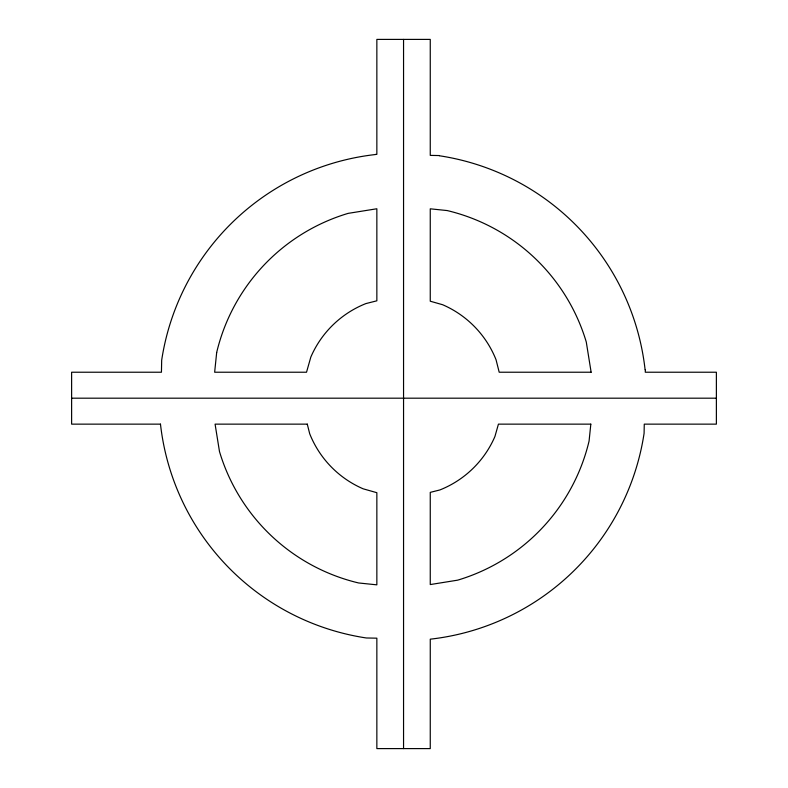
<?xml version="1.0" encoding="UTF-8"?>
<svg xmlns="http://www.w3.org/2000/svg" width="788" height="788" viewBox="0 0 788 788"><rect width="100%" height="100%" fill="white"/><g stroke="black" fill="none" stroke-linecap="round" stroke-linejoin="round"><path stroke-width="1.18" d="M645.333 369.641L645.274 372.222L716.381 372.222L716.381 424.141L644.269 424.141L644.091 433.311A243.837 243.837 0 0 1 430.268 639.176L430.258 748.6L376.851 748.6L376.851 638.181L366.331 637.975A243.837 243.837 0 0 1 160.476 424.151M71.619 398.186L716.381 398.186M160.496 424.141L71.619 424.141L71.619 372.222L161.441 372.222L161.678 360.214A243.837 243.837 0 0 1 375.659 154.507M375.758 154.32L376.851 154.34L376.851 39.4L430.258 39.4L430.258 155.384L439.428 155.561M403.554 39.4L403.554 748.6M439.3 155.748A243.837 243.837 0 0 1 645.096 369.72M216.68 352.482L214.651 372.222L306.522 372.222L310.836 357.043A100.253 100.253 0 0 1 365.888 303.587L376.851 300.819L376.851 208.761L348.138 213.371A191.395 191.395 0 0 0 216.68 352.482M590.823 424.141L589.079 441.053A191.395 191.395 0 0 1 457.631 580.165L430.258 584.558L430.258 492.372L439.881 489.949A100.253 100.253 0 0 0 494.933 436.493L498.43 424.141L590.823 424.141M591.128 372.222L499.198 372.222L496.056 359.771A100.253 100.253 0 0 0 442.61 304.72L430.258 301.213L430.258 208.82L447.17 210.563A191.395 191.395 0 0 1 586.282 342.022L591.128 372.222M307.281 424.141L215.085 424.141L219.478 451.514A191.395 191.395 0 0 0 358.589 582.962L376.851 584.844L376.851 492.697L363.16 488.816A100.253 100.253 0 0 1 309.704 433.764L307.281 424.141"/></g></svg>
